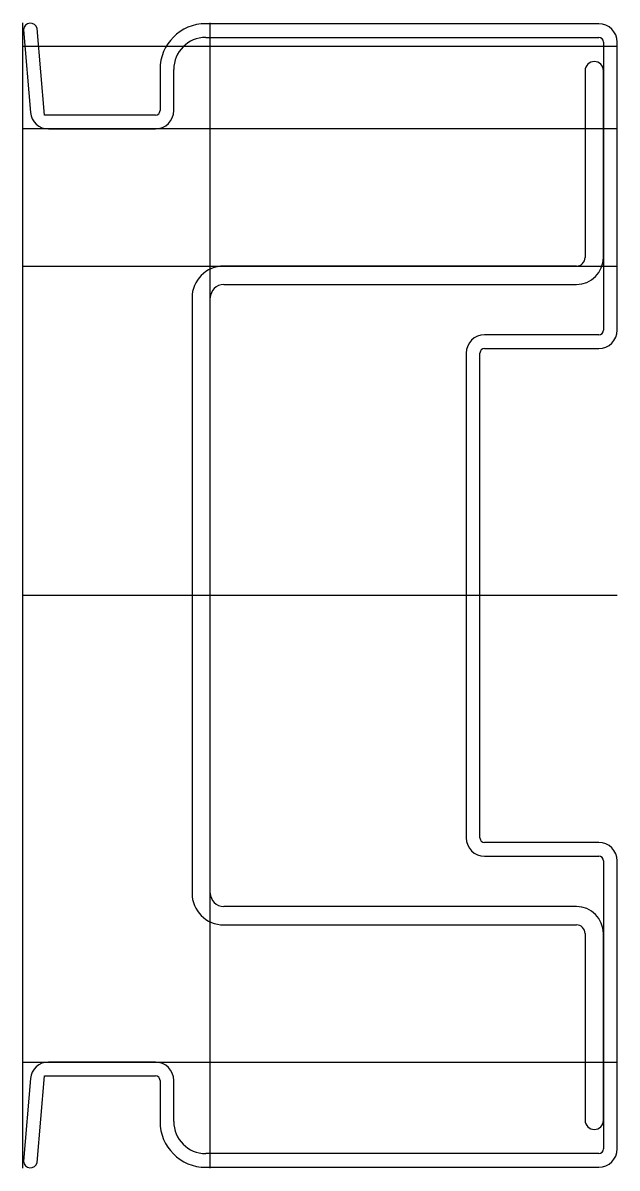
# Model space of a CAD drawing. Extents: x -20 to 44, y -12 to 114.
import ezdxf

# ---------------------------------------------------------------- set-up
doc = ezdxf.new("R2010")
doc.units = 0
doc.layers.get('0').update_dxf_attribs({"linetype": 'CONTINUOUS'})

msp = doc.modelspace()

# ---------------------------------------------------------------- linework, layer by layer
at = {"linetype": 'CONTINUOUS'}
for p, q in [((-20.5, -11.59), (-20.5, 113.59)), ((-20.43, 112.85), (-19.68, 103.8)), ((-18.15, 103.5), (-18.95, 112.99)), ((42.5, 113.5), (-0.5, 113.5)), ((0, -11.59), (0, 113.59)), ((-0.5, 112), (42.5, 112)), ((43, 111.5), (43, 80)), ((44.5, 80), (44.5, 111.5)), ((44.5, 111), (-20.5, 111)), ((-5.5, 108.5), (-5.5, 104)), ((-4, 104), (-4, 108.5)), ((41, 108.36), (41, 87.95)), ((43, 87.95), (43, 108.36)), ((-6, 103.5), (-18.15, 103.5)), ((44.5, 102), (-20.5, 102)), ((-17.69, 102), (-6, 102)), ((-20.5, 87), (44.5, 87)), ((40.05, 87), (1.47, 87)), ((1.47, 85), (40.05, 85)), ((-2, 83.53), (-2, 18.47)), ((0, 18.47), (0, 83.53)), ((42.5, 79.5), (30, 79.5)), ((30, 78), (42.5, 78)), ((28, 77.5), (28, 24.5)), ((29.5, 24.5), (29.5, 77.5)), ((44.5, 51), (-20.5, 51)), ((42.5, 24), (30, 24)), ((30, 22.5), (42.5, 22.5)), ((43, 22), (43, -9.5)), ((44.5, -9.5), (44.5, 22)), ((40.05, 17), (1.47, 17)), ((1.47, 15), (40.05, 15)), ((41, 14.05), (41, -6.36)), ((43, -6.36), (43, 14.05)), ((-20.5, 0), (44.5, 0)), ((-6, 0), (-17.69, 0)), ((-19.68, -1.8), (-20.43, -10.85)), ((-18.95, -10.99), (-18.15, -1.5)), ((-18.15, -1.5), (-6, -1.5)), ((-5.5, -2), (-5.5, -6.5)), ((-4, -6.5), (-4, -2)), ((42.5, -10), (-0.5, -10)), ((-0.5, -11.5), (42.5, -11.5))]:
    msp.add_line(p, q, dxfattribs=at)
for centre, radius, start, end in [((-19.68, 112.82), 0.75, 13.066, 177.7415), ((-0.5, 108.5), 5, 90, 180), ((42.5, 111.5), 2, 0, 90), ((-0.5, 108.5), 3.5, 90, 180), ((42.5, 111.5), 0.5, 0, 90), ((42, 108.36), 1, 0, 180), ((-6, 104), 0.5, 270, 0), ((-6, 104), 2, 270, 0), ((-17.69, 104), 2, 185.7392, 270.0007), ((40.05, 87.95), 2.95, 270, 0), ((40.05, 87.95), 0.95, 270, 0), ((1.47, 83.53), 3.47, 90, 180), ((1.47, 83.53), 1.47, 90, 180), ((30, 77.5), 2, 90, 180), ((42.5, 80), 0.5, 270, 0), ((42.5, 80), 2, 270, 0), ((30, 77.5), 0.5, 90, 180), ((30, 24.5), 2, 180, 270), ((30, 24.5), 0.5, 180, 270), ((42.5, 22), 2, 0, 90), ((42.5, 22), 0.5, 0, 90), ((1.47, 18.47), 3.47, 180, 270), ((1.47, 18.47), 1.47, 180, 270), ((40.05, 14.05), 2.95, 0, 90), ((40.05, 14.05), 0.95, 0, 90), ((-17.69, -2), 2, 89.9993, 174.2608), ((-6, -2), 2, 0, 90), ((-6, -2), 0.5, 0, 90), ((-0.5, -6.5), 5, 180, 270), ((-0.5, -6.5), 3.5, 180, 270), ((42, -6.36), 1, 180, 0), ((42.5, -9.5), 0.5, 270, 0), ((42.5, -9.5), 2, 270, 0), ((-19.68, -10.82), 0.75, 182.2585, 346.934)]:
    msp.add_arc(centre, radius, start, end, dxfattribs=at)

doc.saveas('drawing.dxf')
